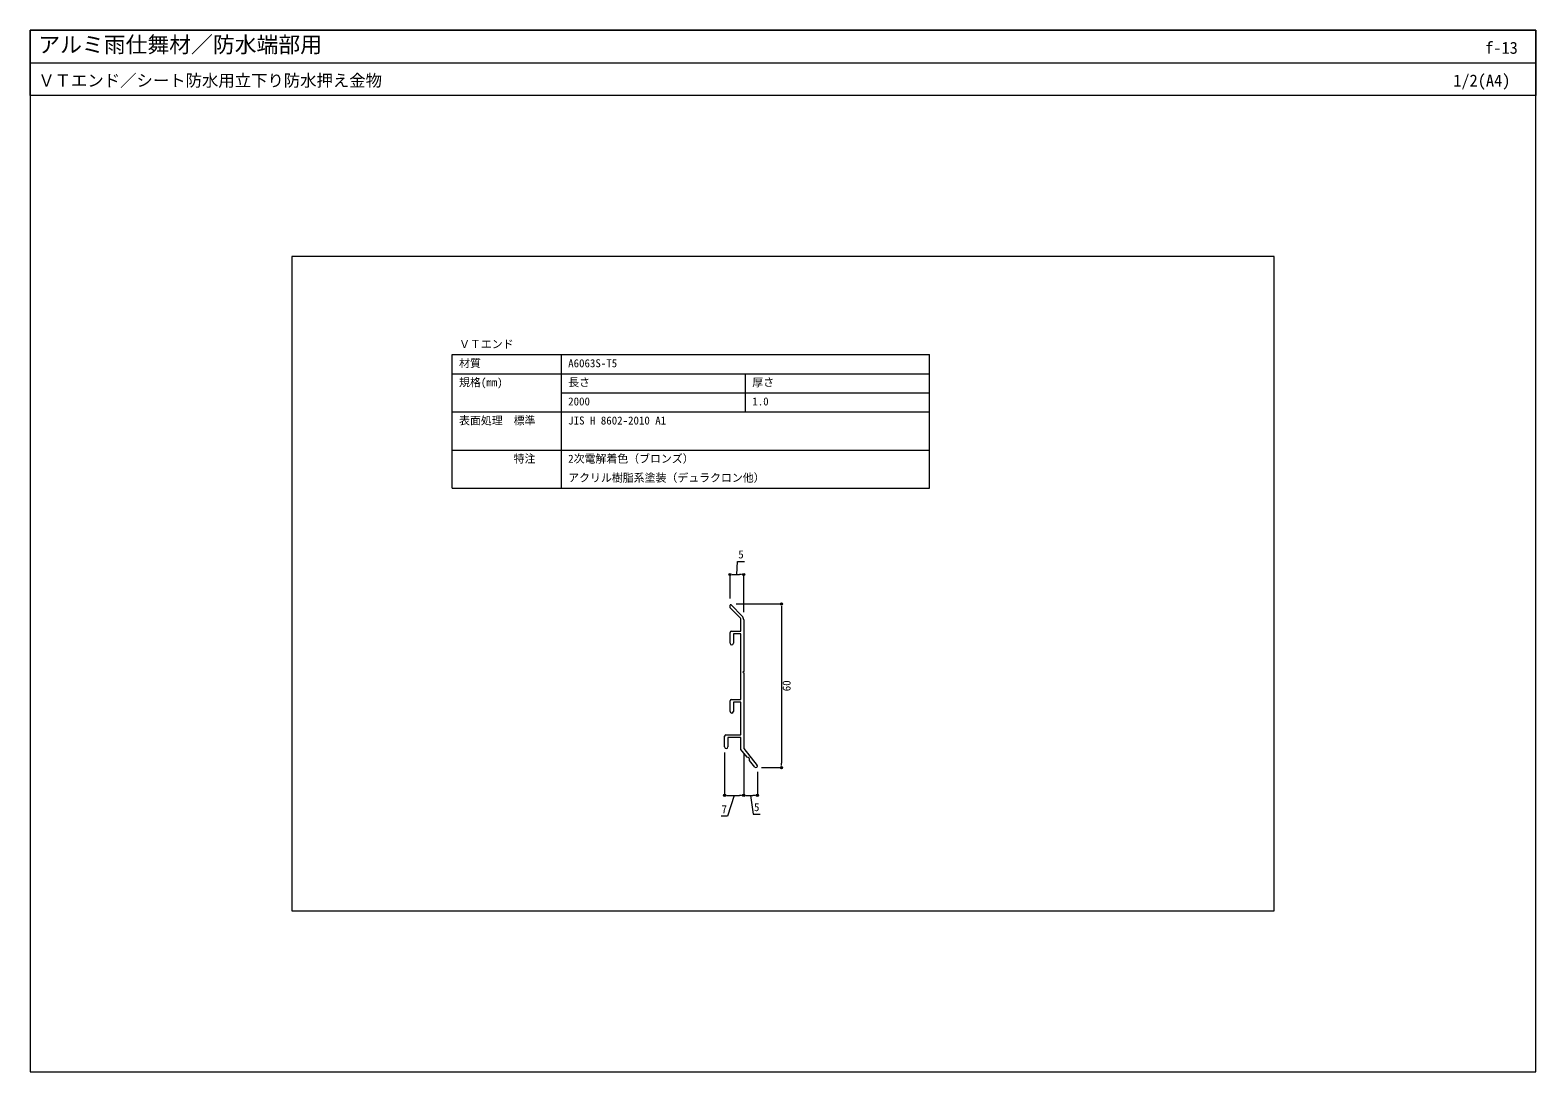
# Model space of a CAD drawing. Units: millimetres, scale not verified. Extents: x -276 to 276, y -191 to 191.
import ezdxf
from ezdxf.enums import TextEntityAlignment as Align

# ---------------------------------------------------------------- set-up
doc = ezdxf.new("R2010")
doc.units = ezdxf.units.MM
doc.header["$LTSCALE"] = 0.5
for name, color, linetype, lineweight in [('0-0_0', 7, 'Continuous', 9), ('0-2_moji', 7, 'Continuous', 18), ('0-3_SUNPO', 7, 'Continuous', 18), ('0-4_KANAMONO', 5, 'Continuous', 18), ('0-5_WAKU', 7, 'Continuous', 18)]:
    doc.layers.add(name, color=color, linetype=linetype, lineweight=lineweight)
doc.styles.add('ＭＳ ゴシック', font='')
doc.styles.get('ＭＳ ゴシック').set_extended_font_data('MS Gothic')

# ---------------------------------------------------------------- blocks, each defined once
blk = doc.blocks.new('_DOT')
at = {"layer": '0-0_0'}
for p, q in [((-0.5, 0), (-1, 0)), ((0.25, 0), (-0.25, 0))]:
    blk.add_line(p, q, dxfattribs=at)
blk.add_circle((0, 0), 0.25, dxfattribs=at)

msp = doc.modelspace()

# ---------------------------------------------------------------- linework, layer by layer
at = {"layer": '0-0_0', "lineweight": 18}
msp.add_line((-275.948, 179.0363), (276.052, 179.0363), dxfattribs=at)
msp.add_lwpolyline([(-179.948, -131.9637), (180.052, -131.9637), (180.052, 108.0363), (-179.948, 108.0363)], close=True, dxfattribs=at)
at = {"layer": '0-2_moji'}
for p, q in [((-121.1977, 23.0363), (-121.1977, 72.0363)), ((-121.1977, 72.0363), (53.8023, 72.0363)), ((-81.1977, 23.0363), (-81.1977, 72.0363)), ((53.8023, 23.0363), (53.8023, 72.0363)), ((-121.1977, 65.0363), (53.8023, 65.0363)), ((-13.6977, 51.0363), (-13.6977, 65.0363)), ((-81.1977, 58.0363), (53.8023, 58.0363)), ((-121.1977, 51.0363), (53.8023, 51.0363)), ((-121.1977, 37.0363), (53.8023, 37.0363)), ((-121.1977, 23.0363), (53.8023, 23.0363))]:
    msp.add_line(p, q, dxfattribs=at)
at = {"layer": '0-3_SUNPO'}
for p, q in [((-19.351, -17.3909), (-19.351, -8.5613)), ((-17.751, -8.5613), (-15.951, -8.5613)), ((-14.351, -22.3909), (-14.351, -8.5613)), ((-17.151, -19.3909), (-0.4935, -19.3909)), ((-0.4935, -20.9909), (-0.4935, -77.7909)), ((-21.351, -73.7909), (-21.351, -89.5575)), ((-14.351, -74.3909), (-14.351, -89.5575)), ((-14.351, -74.3909), (-14.351, -89.5575)), ((-9.351, -80.8909), (-9.351, -89.5575)), ((-7.851, -79.3909), (-0.4935, -79.3909)), ((-19.751, -89.5575), (-15.951, -89.5575)), ((-12.751, -89.5575), (-10.951, -89.5575))]:
    msp.add_line(p, q, dxfattribs=at)
for points in [[(-16.851, -8.5613), (-16.579, -3.7596), (-14.1079, -3.7596)], [(-17.851, -89.5575), (-20.3277, -97.2121), (-22.6567, -97.2121)], [(-11.851, -89.5575), (-10.8288, -96.4381), (-8.3578, -96.4381)]]:
    msp.add_lwpolyline(points, dxfattribs=at)
at = {"layer": '0-4_KANAMONO'}
for p, q in [((-19.0095, -19.7323), (-14.9368, -23.8051)), ((-19.351, -33.7909), (-19.351, -29.8909)), ((-19.351, -58.7909), (-19.351, -54.8909)), ((-21.351, -71.7909), (-21.351, -67.8909)), ((-10.2432, -79.2009), (-12.1984, -76.7271))]:
    msp.add_line(p, q, dxfattribs=at)
for points in [[(-15.5267, -24.6293), (-19.351, -20.8051), (-19.351, -19.8737)], [(-18.851, -29.3909), (-15.351, -29.3909), (-15.351, -25.0536)], [(-14.351, -25.2193), (-14.351, -44.0909), (-14.651, -44.3909), (-14.351, -44.6909), (-14.351, -72.3909), (-9.4587, -78.5808)], [(-18.851, -54.3909), (-15.351, -54.3909), (-15.351, -30.3909), (-18.151, -30.3909), (-18.151, -33.7909)], [(-20.851, -67.3909), (-15.351, -67.3909), (-15.351, -55.3909), (-18.151, -55.3909), (-18.151, -58.7909)], [(-13.0841, -75.6065), (-15.351, -72.7383), (-15.351, -68.3909), (-20.151, -68.3909), (-20.151, -71.7909)]]:
    msp.add_lwpolyline(points, dxfattribs=at)
for centre, radius, start, end in [((-19.151, -19.8737), 0.2, 45, 180), ((-15.951, -25.0536), 0.6, 0, 45), ((-16.351, -25.2193), 2, 360, 45), ((-18.851, -29.8909), 0.5, 90, 180), ((-18.751, -33.7909), 0.6, 180, 0), ((-18.851, -54.8909), 0.5, 90, 180), ((-18.751, -58.7909), 0.6, 180, 0), ((-20.851, -67.8909), 0.5, 90, 180), ((-20.751, -71.7909), 0.6, 180, 0), ((-13.1904, -76.6009), 1, 352.74828, 83.89427), ((-9.851, -78.8909), 0.5, 218.32128, 38.32128)]:
    msp.add_arc(centre, radius, start, end, dxfattribs=at)
at = {"layer": '0-5_WAKU'}
for points in [[(276.052, 167.0363), (-275.948, 167.0363), (-275.948, 191.0363), (276.052, 191.0363)], [(-275.948, -190.9637), (276.052, -190.9637), (276.052, 191.0363), (-275.948, 191.0363)]]:
    msp.add_lwpolyline(points, close=True, dxfattribs=at)

# ---------------------------------------------------------------- block references
at = {"layer": '0-3_SUNPO', "xscale": 1.6, "yscale": 1.6}
for p, rotation in [((-19.351, -8.5613), 180), ((-0.4935, -19.3909), 90), ((-0.4935, -79.3909), 270), ((-21.351, -89.5575), 180), ((-14.351, -89.5575), 180)]:
    msp.add_blockref('_DOT', p, dxfattribs=dict(at, rotation=rotation))
for p in [(-14.351, -8.5613), (-14.351, -89.5575), (-9.351, -89.5575)]:
    msp.add_blockref('_DOT', p, dxfattribs=at)

# ---------------------------------------------------------------- texts
at = {"layer": '0-2_moji', "style": 'ＭＳ ゴシック'}
for s, p in [('ＶＴエンド', (-118.6977, 73.5363)), ('材質', (-118.6977, 66.5363)), ('A6063S-T5', (-78.6977, 66.5363)), ('規格(mm)', (-118.6977, 59.5363)), ('長さ', (-78.6977, 59.5363)), ('厚さ', (-11.1977, 59.5363)), ('2000', (-78.6977, 52.5363)), ('1.0', (-11.1977, 52.5363)), ('表面処理\u3000標準', (-118.6977, 45.5363)), ('JIS H 8602-2010 A1', (-78.6977, 45.5363)), ('\u3000\u3000\u3000\u3000\u3000特注', (-118.6977, 31.5363)), ('2次電解着色（ブロンズ）', (-78.6977, 31.5363)), ('アクリル樹脂系塗装（デュラクロン他）', (-78.6977, 24.5363))]:
    msp.add_text(s, height=2.933, dxfattribs=at).set_placement(p, align=Align.BOTTOM_LEFT)
at = {"layer": '0-3_SUNPO', "style": 'ＭＳ ゴシック'}
for s, p in [('5', (-16.3435, -3.5596)), ('7', (-22.4922, -97.0121)), ('5', (-10.5933, -96.2381))]:
    msp.add_text(s, height=2.933, dxfattribs=at).set_placement(p, align=Align.BOTTOM_LEFT)
msp.add_text('60', height=2.933, rotation=90, dxfattribs=at).set_placement((3.7065, -51.3909), align=Align.BOTTOM_LEFT)
at = {"layer": '0-5_WAKU', "style": 'ＭＳ ゴシック'}
for s, height, p in [('アルミ雨仕舞材／防水端部用', 5.865, (-272.948, 181.0363)), ('f-13', 4.399, (257.4581, 181.0363)), ('ＶＴエンド／シート防水用立下り防水押え金物', 4.399, (-272.948, 169.0363)), ('1/2(A4)', 4.399, (245.7626, 169.0363))]:
    msp.add_text(s, height=height, dxfattribs=at).set_placement(p, align=Align.BOTTOM_LEFT)

doc.saveas('drawing.dxf')
